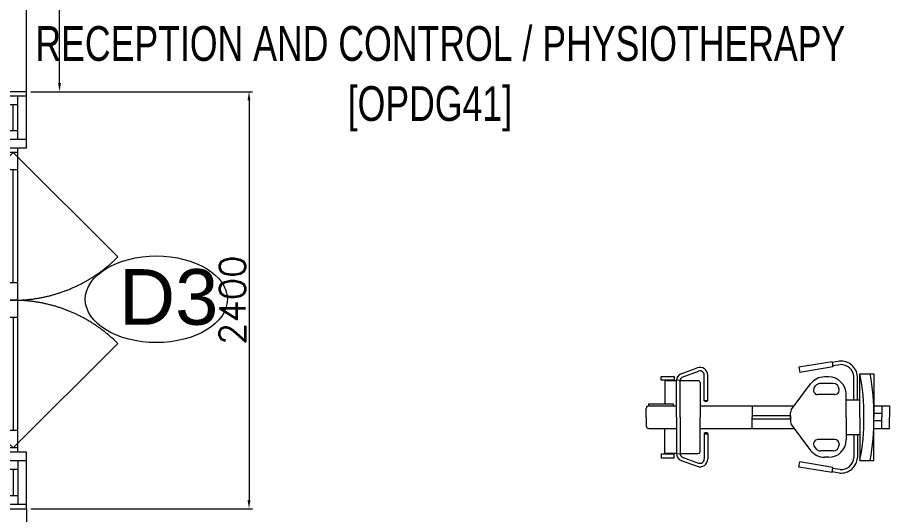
# Model space of a CAD drawing. Header units: millimetres. Extents: x -2143172 to 5255, y -610845 to 279739.
# Drawn here: x -1144635 to -1139619, y -577448 to -574587 of the extents above; entities that cross this region are included whole.
import ezdxf

# ---------------------------------------------------------------- set-up
doc = ezdxf.new("R2010")
doc.units = ezdxf.units.MM
doc.header["$LTSCALE"] = 30
doc.linetypes.add('DASHED', pattern=[0.75, 0.5, -0.25])
doc.layers.get('0').update_dxf_attribs({"lineweight": 5})
doc.layers.get('Defpoints').update_dxf_attribs({"lineweight": 5})
for name, color, linetype, lineweight in [('72_EGR_BASE_TEXT', 7, 'Continuous', 5), ('Al Window tag', 5, 'Continuous', 5), ('Aluminum', 7, 'Continuous', 5), ('dims.', 152, 'Continuous', 5), ('LOADING', 163, 'Continuous', 5), ('Walls', 32, 'Continuous', 5)]:
    doc.layers.add(name, color=color, linetype=linetype, lineweight=lineweight)
doc.styles.add('SIMPLEX', font='SIMPLEX.shx', dxfattribs={"height": 150})
doc.styles.add('TTLB-A0-JeddahDP$0$swis721', font='swiss.ttf')
doc.styles.add('X3G_ENTITY_2587E6', font='swisscl.ttf', dxfattribs={"height": 200})
doc.styles.add('X3G_ENTITY_258862', font='swisscl.ttf', dxfattribs={"height": 200})
doc.dimstyles.new('Buk', dxfattribs={"dimtxt": 150, "dimasz": 50, "dimexe": 20, "dimexo": 25, "dimgap": 20, "dimtad": 1, "dimdec": 0, "dimrnd": 5, "dimdsep": 46, "dimtxsty": 'SIMPLEX', "dimcen": 0, "dimdle": 20, "dimclrd": 256, "dimclre": 256, "dimclrt": 256, "dimadec": 0, "dimazin": 0, "dimtfac": 0.0075, "dimtdec": 0, "dimtmove": 1, "dimatfit": 2, "dimldrblk": 'ARCHTICK', "dimfxl": 1, "dimtolj": 1, "dimtzin": 0, "dimlwd": -1, "dimlwe": -1, "dimarcsym": 0})

# ---------------------------------------------------------------- blocks, each defined once
blk = doc.blocks.new('*D513')
at = {"layer": 'Defpoints', "color": 0, "transparency": 16777216}
for p in [(-1144584, -575015), (-1144584, -577415), (-1143303.5, -577415)]:
    blk.add_point(p, dxfattribs=at)
at = {"layer": 'dims.', "linetype": 'Continuous', "transparency": 16777216}
for p, q in [((-1144559, -575015), (-1143283.5, -575015)), ((-1144559, -577415), (-1143283.5, -577415))]:
    blk.add_line(p, q, dxfattribs=at)
at = {"layer": 'dims.', "transparency": 16777216}
blk.add_line((-1143303.5, -575065), (-1143303.5, -577365), dxfattribs=at)
for points in [[(-1143311.8, -575065), (-1143295.1, -575065), (-1143303.5, -575015)], [(-1143311.8, -577365), (-1143295.1, -577365), (-1143303.5, -577415)]]:
    blk.add_solid(points, dxfattribs=at)
at = {"layer": 'dims.', "transparency": 16777216, "insert": (-1143398.5, -576215), "char_height": 150, "attachment_point": 5, "rotation": 90, "style": 'SIMPLEX'}
blk.add_mtext('\\A1;2400', dxfattribs=at)
blk = doc.blocks.new('_ArchTick')
at = {"color": 0, "linetype": 'ByBlock', "const_width": 0.15}
blk.add_lwpolyline([(-0.5, -0.5), (0.5, 0.5)], dxfattribs=at)
blk = doc.blocks.new('*D514')
at = {"layer": 'Defpoints', "color": 0, "transparency": 16777216}
for p in [(-1144584, -572948.1), (-1144393.5, -572948.1), (-1144584, -575015)]:
    blk.add_point(p, dxfattribs=at)
at = {"layer": 'dims.', "linetype": 'Continuous', "transparency": 16777216}
for p, q in [((-1144559, -572948.1), (-1144373.5, -572948.1)), ((-1144559, -575015), (-1144373.5, -575015))]:
    blk.add_line(p, q, dxfattribs=at)
at = {"layer": 'dims.', "transparency": 16777216}
blk.add_line((-1144393.5, -574965), (-1144393.5, -572998.1), dxfattribs=at)
for points in [[(-1144401.8, -572998.1), (-1144385.1, -572998.1), (-1144393.5, -572948.1)], [(-1144401.8, -574965), (-1144385.1, -574965), (-1144393.5, -575015)]]:
    blk.add_solid(points, dxfattribs=at)
at = {"layer": 'dims.', "transparency": 16777216, "insert": (-1144488.5, -573981.6), "char_height": 150, "attachment_point": 5, "rotation": 90, "style": 'SIMPLEX'}
blk.add_mtext('\\A1;2065', dxfattribs=at)
blk = doc.blocks.new('door1700')
at = {"layer": 'Aluminum', "linetype": 'DASHED', "ltscale": 300}
for p, q in [((34940, 89347.9), (35541, 89949)), ((36640, 89347.9), (36039, 89949)), ((34940, 89347.9), (35541, 88746.9)), ((36640, 89347.9), (36039, 88746.9))]:
    blk.add_line(p, q, dxfattribs=at)
at = {"layer": 'Aluminum'}
for p, q in [((34915, 89422.9), (34590, 89422.9)), ((34615, 89422.9), (34615, 89322.9)), ((34865, 89422.9), (34865, 89322.9)), ((34915, 89422.9), (34915, 89322.9)), ((36990, 89422.9), (36665, 89422.9)), ((36665, 89422.9), (36665, 89322.9)), ((36715, 89422.9), (36715, 89322.9)), ((36965, 89422.9), (36965, 89322.9)), ((34865, 89372.9), (34615, 89372.9)), ((34665, 89372.9), (34665, 89322.9)), ((34815, 89347.9), (34665, 89347.9)), ((34815, 89372.9), (34815, 89322.9)), ((36665, 89372.9), (34915, 89372.9)), ((34940, 89372.9), (34940, 89322.9)), ((35040, 89372.9), (35040, 89322.9)), ((35690, 89347.9), (35040, 89347.9)), ((35690, 89372.9), (35690, 89322.9)), ((35790, 89372.9), (35790, 89322.9)), ((35890, 89372.9), (35890, 89322.9)), ((35890, 89347.9), (36540, 89347.9)), ((36540, 89372.9), (36540, 89322.9)), ((36640, 89372.9), (36640, 89322.9)), ((36715, 89372.9), (36965, 89372.9)), ((36765, 89372.9), (36765, 89322.9)), ((36765, 89347.9), (36915, 89347.9)), ((36915, 89372.9), (36915, 89322.9)), ((36990, 89322.9), (34590, 89322.9)), ((34590, 89322.9), (36990, 89322.9))]:
    blk.add_line(p, q, dxfattribs=at)
at = {"layer": 'Aluminum', "linetype": 'DASHED', "ltscale": 300}
for centre, start, end in [((34940, 89347.9), 315, 45), ((36640, 89347.9), 135, 225)]:
    blk.add_arc(centre, 850, start, end, dxfattribs=at)
blk = doc.blocks.new('exercicebike')
at = {"linetype": 'Continuous', "lineweight": 5}
for p, q in [((-13.7, 1399.9), (51.3, 1399.9)), ((-13.7, 1309.2), (-13.7, 1399.9)), ((-13.7, 1354.9), (51.3, 1354.9)), ((31, 1354.9), (31, 1309.9)), ((116.3, 1399.9), (51.3, 1399.9)), ((116.3, 1354.9), (51.3, 1354.9)), ((71.7, 1354.9), (71.7, 1309.9)), ((116.3, 1309.2), (116.3, 1399.9)), ((-198.7, 1229.9), (-198.7, 1309.9)), ((-198.7, 1309.9), (51.3, 1309.9)), ((301.3, 1309.9), (51.3, 1309.9)), ((301.3, 1229.9), (301.3, 1309.9)), ((51.3, 1229.9), (-198.7, 1229.9)), ((-48.7, 1214.9), (-182.3, 1214.9)), ((-48.7, 1149.9), (-48.7, 1229.9)), ((51.3, 1229.9), (301.3, 1229.9)), ((151.3, 1149.9), (151.3, 1229.9)), ((151.3, 1214.9), (285, 1214.9)), ((-48.7, 1194.9), (-181.6, 1194.9)), ((151.3, 1194.9), (284.3, 1194.9)), ((-270.5, 1113), (-263.4, 1070.3)), ((-250.6, 1115.3), (-243.7, 1073.6)), ((-103, 1110), (-108.1, 1110)), ((-48.7, 1149.9), (-80, 1149.9)), ((51.3, 1149.9), (-48.7, 1149.9)), ((51.3, 1149.9), (151.3, 1149.9)), ((151.3, 1149.9), (182.6, 1149.9)), ((205.7, 1110), (210.8, 1110)), ((353.3, 1115.3), (346.3, 1073.6)), ((373.2, 1113), (366.1, 1070.3)), ((-267.7, 1069.6), (-238.1, 1074.5)), ((-267.7, 1069.6), (-236.1, 878.7)), ((-238.1, 1074.5), (-206.5, 883.6)), ((-143.1, 1075), (-143.1, 1003.3)), ((-78, 1085), (-78, 987.7)), ((180.7, 1085), (180.7, 987.7)), ((245.8, 1075), (245.8, 1003.3)), ((340.8, 1074.5), (309.2, 883.6)), ((370.4, 1069.6), (338.8, 878.7)), ((370.4, 1069.6), (340.8, 1074.5)), ((-180, 1049.9), (-180, 1026.2)), ((282.6, 1049.9), (282.6, 1026.2)), ((-117.2, 967.1), (-127.9, 974.4)), ((219.8, 967.1), (230.5, 974.4)), ((9.1, 834.9), (-139.8, 946)), ((93.6, 834.9), (242.5, 946)), ((-236.1, 878.7), (-206.5, 883.6)), ((338.8, 878.7), (309.2, 883.6)), ((-13.7, 309.9), (-13.7, 851.9)), ((51.3, 829.9), (24.1, 829.9)), ((41.6, 829.9), (51.3, 829.9)), ((41.6, 609.9), (41.6, 829.9)), ((51.3, 829.9), (78.6, 829.9)), ((61, 829.9), (51.3, 829.9)), ((61, 609.9), (61, 829.9)), ((116.3, 309.9), (116.3, 851.9)), ((-13.7, 609.9), (51.3, 609.9)), ((116.3, 609.9), (51.3, 609.9)), ((-42.1, 354), (-189.6, 354)), ((-45.1, 334), (-45.1, 354)), ((144.8, 354), (292.2, 354)), ((147.8, 334), (147.8, 354)), ((-42.1, 334), (-189.6, 334)), ((-148.7, 309.9), (51.3, 309.9)), ((251.3, 309.9), (51.3, 309.9)), ((144.8, 334), (292.2, 334)), ((-197.5, 201), (-231.8, 293.4)), ((-178.7, 208), (-213, 300.3)), ((-158.7, 194.9), (-158.7, 299.9)), ((261.3, 194.9), (261.3, 299.9)), ((281.4, 208), (315.7, 300.3)), ((300.2, 201), (334.4, 293.4)), ((-182, 86.8), (-182, 160.9)), ((-182, 160.9), (-161.7, 160.9)), ((-159.6, 194.9), (-162.3, 175)), ((-161.7, 160.9), (-161.7, 86.8)), ((51.3, 194.9), (-160, 194.9)), ((51.3, 174.9), (-160, 174.9)), ((-158.1, 174.9), (-158.1, 108.3)), ((-13.7, 157.1), (-23.4, 157.1)), ((-23.4, 157.1), (-23.4, 13.5)), ((-13.7, 14.9), (-13.7, 174.9)), ((51.3, 194.9), (262.7, 194.9)), ((51.3, 174.9), (262.7, 174.9)), ((116.3, 14.9), (116.3, 174.9)), ((260.8, 174.9), (260.8, 108.3)), ((262.3, 194.9), (264.9, 175)), ((264.3, 160.9), (264.3, 86.8)), ((284.7, 160.9), (264.3, 160.9)), ((284.7, 86.8), (284.7, 160.9)), ((-158.1, 108.3), (-23, 108.3)), ((260.8, 108.3), (116.3, 108.3)), ((-161.7, 86.8), (-182, 86.8)), ((264.3, 86.8), (284.7, 86.8)), ((-23.4, 13.5), (-13.6, 13.5)), ((51.3, -0.1), (1.3, -0.1)), ((51.3, -0.1), (101.3, -0.1))]:
    blk.add_line(p, q, dxfattribs=at)
for centre, radius, start, end in [((31.9, 120), 1190.1, 89.0629, 101.1691), ((70.8, 120), 1190.1, 78.8309, 90.9371), ((-175.8, 1120.2), 95, 93.959, 184.3363), ((31.9, 62.3), 1190.1, 89.0629, 101.1691), ((70.8, 62.3), 1190.1, 78.8309, 90.9371), ((278.5, 1120.2), 95, 355.6637, 86.041), ((-175.8, 1120.2), 75, 94.456, 183.6917), ((278.5, 1120.2), 75, 356.3083, 85.544), ((-80, 1049.9), 100, 90, 180), ((-108.1, 1075), 35, 90, 180), ((-103, 1085), 25, 0, 90), ((205.7, 1085), 25, 90, 180), ((182.6, 1049.9), 100, 0, 90), ((210.8, 1075), 35, 0, 90), ((-80, 1026.2), 100, 180, 233.2655), ((182.6, 1026.2), 100, 306.7345, 0), ((-108.1, 1003.3), 35, 180, 235.6012), ((-103, 987.7), 25, 235.6005, 0), ((205.7, 987.7), 25, 180, 304.3995), ((210.8, 1003.3), 35, 304.4002, 0), ((24.1, 854.9), 25, 233.2644, 270), ((78.6, 854.9), 25, 270, 306.7356), ((-189.6, 309), 45, 90, 200.3571), ((-56.2, 344), 17.3, 324.6031, 35.3969), ((158.9, 344), 17.3, 144.6031, 215.3969), ((292.2, 309), 45, 339.6417, 90), ((-189.6, 309), 25, 90, 200.3581), ((-148.7, 299.9), 10, 90, 180), ((251.3, 299.9), 10, 0, 90), ((292.2, 309), 25, 339.6419, 90), ((-160, 214.9), 40, 200.3572, 270), ((-160, 214.9), 20, 200.3559, 270), ((262.7, 214.9), 20, 270, 339.6441), ((262.7, 214.9), 40, 270, 339.6428), ((1.3, 14.9), 15, 180, 270), ((101.3, 14.9), 15, 270, 0)]:
    blk.add_arc(centre, radius, start, end, dxfattribs=at)

msp = doc.modelspace()

# ---------------------------------------------------------------- linework, layer by layer
at = {"layer": 'Al Window tag'}
msp.add_ellipse((-1143836.6, -576209.3), major_axis=(408.6, 0), ratio=0.610025, dxfattribs=at)
at = {"layer": 'Walls'}
for p, q in [((-1144584, -575015, 0.1), (-1144584, -572948.1, 0.1)), ((-1144584, -575015, 0.1), (-1146164, -575015, 0.1)), ((-1146944, -577415, 0.1), (-1144584, -577415, 0.1)), ((-1144584, -577415, 0.1), (-1144584, -580585, 0.1)), ((-1144584, -577415, 0.1), (-1144584, -580515, 0.1))]:
    msp.add_line(p, q, dxfattribs=at)

# ---------------------------------------------------------------- block references
at = {"layer": 'Aluminum', "rotation": 270}
msp.add_blockref('door1700', (-1234007, -540425, 0.1), dxfattribs=at)
at = {"layer": 'LOADING', "rotation": 270}
msp.add_blockref('exercicebike', (-1141019, -576836.4, 0.1), dxfattribs=at)

# ---------------------------------------------------------------- texts
at = {"layer": '72_EGR_BASE_TEXT', "insert": (-1142203, -574637.2, 0.1), "char_height": 200, "width": 4962.473, "attachment_point": 2, "style": 'X3G_ENTITY_258862'}
msp.add_mtext('RECEPTION AND CONTROL / PHYSIOTHERAPY', dxfattribs=at)
at = {"layer": '72_EGR_BASE_TEXT', "insert": (-1142263, -574983, 0.1), "char_height": 200, "attachment_point": 2, "style": 'X3G_ENTITY_2587E6'}
msp.add_mtext('[OPDG41]', dxfattribs=at)
at = {"layer": 'Al Window tag', "insert": (-1144051, -576036), "char_height": 320, "attachment_point": 1, "style": 'TTLB-A0-JeddahDP$0$swis721'}
msp.add_mtext_dynamic_manual_height_columns('D3', width=1569.457, gutter_width=9406.5, heights=[480.3], dxfattribs=at)

# ---------------------------------------------------------------- dimensions: what is measured, and where the dimension line sits
at = {"layer": 'dims.'}
for base, p2, picture, middle in [((-1144393.5, -572948.1, 0.1), (-1144584, -572948.1, 0.1), '*D514', (-1144488.5, -573981.6, 0.1)), ((-1143303.5, -577415, 0.1), (-1144584, -577415, 0.1), '*D513', (-1143398.5, -576215, 0.1))]:
    dim = msp.add_linear_dim(base=base, p1=(-1144584, -575015, 0.1), p2=p2, angle=90, dimstyle='Buk', dxfattribs=at)
    dim.commit()
    dim.dimension.update_dxf_attribs({"geometry": picture, "text_midpoint": middle})

doc.saveas('drawing.dxf')
